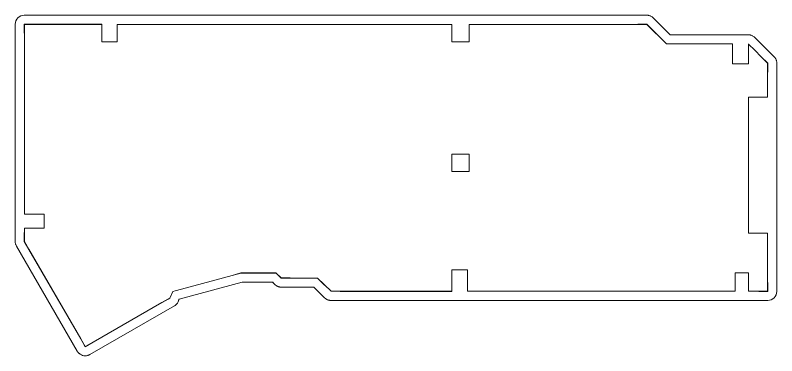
# Model space of a CAD drawing. Header units: millimetres. Extents: x -198 to 294, y -4 to 130.
# Drawn here: x -3.5 to 293.7, y -3.5 to 129.6 of the extents above; entities that cross this region are included whole.
import ezdxf

# ---------------------------------------------------------------- set-up
doc = ezdxf.new("R2010")
doc.units = ezdxf.units.MM
doc.header["$MEASUREMENT"] = 0
doc.layers.add('Layer 1', color=7, linetype='Continuous')

# ---------------------------------------------------------------- blocks, each defined once
blk = doc.blocks.new('block 8')
at = {"layer": 'Layer 1', "true_color": 0x353528}
h = blk.add_hatch(color=250, dxfattribs=at)
h.dxf.hatch_style = 2
edge = h.paths.add_edge_path()
edge.add_spline(control_points=[(254.25, 118.39), (254.25, 118.39), (254.25, 118.34), (254.25, 118.34), (254.25, 118.34), (250.72, 118.34), (250.72, 118.34), (250.71, 118.34), (250.69, 118.35), (250.68, 118.36), (250.68, 118.36), (248.19, 120.84), (248.19, 120.84), (248.2, 120.86), (248.21, 120.87), (248.22, 120.88), (248.22, 120.88), (250.72, 118.39), (250.72, 118.39), (250.72, 118.39), (254.25, 118.39), (254.25, 118.39)], knot_values=[0, 0, 0, 0, 1, 1, 1, 2, 2, 2, 3, 3, 3, 4, 4, 4, 5, 5, 5, 6, 6, 6, 7, 7, 7, 7], degree=3, periodic=1)
h = blk.add_hatch(color=250, dxfattribs=at)
h.dxf.hatch_style = 2
edge = h.paths.add_edge_path()
edge.add_spline(control_points=[(285.16, 115.9), (285.15, 115.89), (285.14, 115.88), (285.13, 115.87), (285.13, 115.87), (282.77, 118.22), (282.77, 118.22), (282.77, 118.22), (282.77, 118.29), (282.77, 118.29), (282.77, 118.29), (285.16, 115.9), (285.16, 115.9)], knot_values=[0, 0, 0, 0, 1, 1, 1, 2, 2, 2, 3, 3, 3, 4, 4, 4, 4], degree=3, periodic=1)
at = {"layer": 'Layer 1', "lineweight": 0}
for points, knots in [([(254.25, 118.39), (254.25, 118.39), (254.25, 118.34), (254.25, 118.34), (254.25, 118.34), (250.72, 118.34), (250.72, 118.34), (250.71, 118.34), (250.69, 118.35), (250.68, 118.36), (250.68, 118.36), (248.19, 120.84), (248.19, 120.84), (248.2, 120.86), (248.21, 120.87), (248.22, 120.88), (248.22, 120.88), (250.72, 118.39), (250.72, 118.39), (250.72, 118.39), (254.25, 118.39), (254.25, 118.39)], [0, 0, 0, 0, 1, 1, 1, 2, 2, 2, 3, 3, 3, 4, 4, 4, 5, 5, 5, 6, 6, 6, 7, 7, 7, 7]), ([(285.16, 115.9), (285.15, 115.89), (285.14, 115.88), (285.13, 115.87), (285.13, 115.87), (282.77, 118.22), (282.77, 118.22), (282.77, 118.22), (282.77, 118.29), (282.77, 118.29), (282.77, 118.29), (285.16, 115.9), (285.16, 115.9)], [0, 0, 0, 0, 1, 1, 1, 2, 2, 2, 3, 3, 3, 4, 4, 4, 4])]:
    blk.add_open_spline(points, degree=3, knots=knots, dxfattribs=at)
blk = doc.blocks.new('block 9')
at = {"layer": 'Layer 1', "true_color": 0x353528}
h = blk.add_hatch(color=250, dxfattribs=at)
h.dxf.hatch_style = 2
edge = h.paths.add_edge_path()
edge.add_spline(control_points=[(254.25, 118.39), (254.25, 118.39), (254.25, 118.34), (254.25, 118.34), (254.25, 118.34), (250.72, 118.34), (250.72, 118.34), (250.71, 118.34), (250.69, 118.35), (250.68, 118.36), (250.68, 118.36), (248.19, 120.84), (248.19, 120.84), (248.19, 120.84), (245.5, 123.52), (245.5, 123.52), (245.5, 123.52), (243.02, 126), (243.02, 126), (243.02, 126), (239.51, 126), (239.51, 126), (239.51, 126), (239.51, 126.04), (239.51, 126.04), (239.51, 126.04), (243.04, 126.04), (243.04, 126.04), (243.04, 126.04), (245.54, 123.55), (245.54, 123.55), (245.54, 123.55), (248.22, 120.88), (248.22, 120.88), (248.22, 120.88), (250.72, 118.39), (250.72, 118.39), (250.72, 118.39), (254.25, 118.39), (254.25, 118.39)], knot_values=[0, 0, 0, 0, 1, 1, 1, 2, 2, 2, 3, 3, 3, 4, 4, 4, 5, 5, 5, 6, 6, 6, 7, 7, 7, 8, 8, 8, 9, 9, 9, 10, 10, 10, 11, 11, 11, 12, 12, 12, 13, 13, 13, 13], degree=3, periodic=1)
at = {"layer": 'Layer 1', "lineweight": 0}
blk.add_open_spline([(254.25, 118.39), (254.25, 118.39), (254.25, 118.34), (254.25, 118.34), (254.25, 118.34), (250.72, 118.34), (250.72, 118.34), (250.71, 118.34), (250.69, 118.35), (250.68, 118.36), (250.68, 118.36), (248.19, 120.84), (248.19, 120.84), (248.19, 120.84), (245.5, 123.52), (245.5, 123.52), (245.5, 123.52), (243.02, 126), (243.02, 126), (243.02, 126), (239.51, 126), (239.51, 126), (239.51, 126), (239.51, 126.04), (239.51, 126.04), (239.51, 126.04), (243.04, 126.04), (243.04, 126.04), (243.04, 126.04), (245.54, 123.55), (245.54, 123.55), (245.54, 123.55), (248.22, 120.88), (248.22, 120.88), (248.22, 120.88), (250.72, 118.39), (250.72, 118.39), (250.72, 118.39), (254.25, 118.39), (254.25, 118.39)], degree=3, knots=[0, 0, 0, 0, 1, 1, 1, 2, 2, 2, 3, 3, 3, 4, 4, 4, 5, 5, 5, 6, 6, 6, 7, 7, 7, 8, 8, 8, 9, 9, 9, 10, 10, 10, 11, 11, 11, 12, 12, 12, 13, 13, 13, 13], dxfattribs=at)
blk = doc.blocks.new('block 10')
at = {"layer": 'Layer 1', "true_color": 0x353528}
h = blk.add_hatch(color=250, dxfattribs=at)
h.dxf.hatch_style = 2
h.paths.add_polyline_path([(3.58, 126.04), (3.58, 126), (0.1, 126), (0.1, 122.52), (0.05, 122.52), (0.05, 126.04)])
h = blk.add_hatch(color=250, dxfattribs=at)
h.dxf.hatch_style = 2
edge = h.paths.add_edge_path()
edge.add_spline(control_points=[(1.86, 38.08), (1.85, 38.07), (1.83, 38.07), (1.82, 38.06), (1.82, 38.06), (0.05, 41.11), (0.05, 41.11), (0.05, 41.11), (0.05, 44.64), (0.05, 44.64), (0.05, 44.64), (0.1, 44.64), (0.1, 44.64), (0.1, 44.64), (0.1, 41.12), (0.1, 41.12), (0.1, 41.12), (1.86, 38.08), (1.86, 38.08)], knot_values=[0, 0, 0, 0, 1, 1, 1, 2, 2, 2, 3, 3, 3, 4, 4, 4, 5, 5, 5, 6, 6, 6, 6], degree=3, periodic=1)
at = {"layer": 'Layer 1', "lineweight": 0}
blk.add_lwpolyline([(3.58, 126.04), (3.58, 126), (0.1, 126), (0.1, 122.52), (0.05, 122.52), (0.05, 126.04), (3.58, 126.04)], dxfattribs=at)
at = {"layer": 'Layer 1', "color": 250, "lineweight": 18, "true_color": 0x353528}
blk.add_lwpolyline([(282.77, 118.29), (282.77, 118.38)], dxfattribs=at)
for points, knots in [([(293.74, 111.04), (293.74, 111.13), (293.73, 111.21), (293.72, 111.3), (293.72, 111.33), (293.71, 111.37), (293.71, 111.4), (293.69, 111.52), (293.67, 111.63), (293.63, 111.74), (293.62, 111.8), (293.61, 111.86), (293.59, 111.91), (293.57, 111.97), (293.55, 112.02), (293.53, 112.07), (293.51, 112.13), (293.49, 112.18), (293.47, 112.24), (293.33, 112.56), (293.15, 112.86), (292.91, 113.14), (292.85, 113.21), (292.78, 113.28), (292.72, 113.35), (292.71, 113.36), (292.71, 113.36), (292.71, 113.36), (292.71, 113.36), (285.16, 120.89), (285.16, 120.89), (285.16, 120.89), (285.15, 120.89), (285.15, 120.89), (284.86, 121.18), (284.54, 121.41), (284.19, 121.57), (284.14, 121.6), (284.09, 121.62), (284.04, 121.64), (283.88, 121.71), (283.71, 121.77), (283.55, 121.81), (283.5, 121.82), (283.46, 121.83), (283.41, 121.84), (283.34, 121.86), (283.27, 121.87), (283.2, 121.88), (283.16, 121.89), (283.13, 121.89), (283.09, 121.89), (283.06, 121.9), (283.03, 121.9), (283, 121.9), (282.89, 121.91), (282.78, 121.92), (282.66, 121.92), (282.66, 121.92), (252.18, 121.92), (252.18, 121.92), (252.18, 121.92), (245.53, 128.54), (245.53, 128.54), (245.25, 128.82), (244.93, 129.05), (244.57, 129.22), (244.52, 129.25), (244.46, 129.27), (244.41, 129.29), (244.25, 129.36), (244.09, 129.42), (243.92, 129.46), (243.88, 129.47), (243.83, 129.48), (243.79, 129.49), (243.72, 129.51), (243.65, 129.52), (243.58, 129.53), (243.54, 129.54), (243.5, 129.54), (243.47, 129.54), (243.43, 129.55), (243.41, 129.55), (243.38, 129.55), (243.27, 129.57), (243.15, 129.57), (243.04, 129.57), (243.04, 129.57), (0.05, 129.57), (0.05, 129.57), (-1.9, 129.57), (-3.48, 127.99), (-3.48, 126.04), (-3.48, 126.04), (-3.48, 41.09), (-3.48, 41.09), (-3.48, 41.02), (-3.47, 40.95), (-3.47, 40.88), (-3.47, 40.88), (-3.47, 40.88), (-3.47, 40.88), (-3.47, 40.82), (-3.46, 40.76), (-3.45, 40.7), (-3.45, 40.66), (-3.44, 40.62), (-3.44, 40.57), (-3.41, 40.43), (-3.39, 40.28), (-3.34, 40.14), (-3.33, 40.09), (-3.31, 40.04), (-3.29, 39.99), (-3.22, 39.77), (-3.13, 39.55), (-3.01, 39.34), (-3.01, 39.34), (-2.97, 39.28), (-2.97, 39.28), (-2.97, 39.28), (20.75, -1.7), (20.75, -1.7), (20.76, -1.72), (20.78, -1.75), (20.79, -1.77), (20.79, -1.77), (20.79, -1.77), (20.8, -1.77), (20.86, -1.88), (20.92, -1.98), (20.99, -2.08), (20.99, -2.08), (20.99, -2.08), (20.99, -2.08), (21.07, -2.18), (21.14, -2.27), (21.22, -2.36), (21.27, -2.42), (21.32, -2.47), (21.38, -2.53), (21.43, -2.58), (21.49, -2.63), (21.55, -2.68), (21.66, -2.78), (21.78, -2.87), (21.91, -2.96), (22.49, -3.33), (23.16, -3.53), (23.85, -3.53), (24.19, -3.53), (24.52, -3.49), (24.85, -3.39), (24.89, -3.38), (24.93, -3.36), (24.97, -3.35), (25.04, -3.33), (25.11, -3.3), (25.19, -3.27), (25.26, -3.24), (25.33, -3.21), (25.4, -3.17), (25.47, -3.14), (25.54, -3.1), (25.61, -3.06), (25.61, -3.06), (58.64, 15.95), (58.64, 15.95), (58.67, 15.97), (58.71, 15.99), (58.74, 16.01), (58.75, 16.01), (58.76, 16.02), (58.76, 16.02), (58.83, 16.06), (58.9, 16.11), (58.96, 16.16), (59.02, 16.2), (59.07, 16.24), (59.12, 16.28), (59.2, 16.34), (59.27, 16.41), (59.34, 16.48), (59.39, 16.52), (59.43, 16.57), (59.47, 16.61), (59.71, 16.87), (59.92, 17.18), (60.08, 17.53), (60.23, 17.85), (60.33, 18.19), (60.37, 18.54), (60.37, 18.54), (60.57, 18.59), (60.57, 18.59), (60.57, 18.59), (85.03, 25.25), (85.03, 25.25), (85.03, 25.25), (97.18, 25.25), (97.18, 25.25), (97.35, 24.91), (97.57, 24.61), (97.84, 24.35), (97.85, 24.34), (97.86, 24.33), (97.86, 24.32), (97.91, 24.28), (97.95, 24.24), (97.99, 24.2), (98.03, 24.17), (98.06, 24.14), (98.09, 24.12), (98.12, 24.09), (98.16, 24.06), (98.19, 24.04), (98.22, 24.01), (98.25, 23.99), (98.27, 23.98), (98.32, 23.94), (98.37, 23.91), (98.41, 23.88), (98.45, 23.86), (98.48, 23.84), (98.51, 23.82), (98.56, 23.79), (98.6, 23.76), (98.65, 23.74), (98.7, 23.71), (98.75, 23.68), (98.8, 23.66), (98.85, 23.63), (98.9, 23.61), (98.96, 23.59), (99.01, 23.56), (99.06, 23.54), (99.12, 23.52), (99.17, 23.5), (99.23, 23.49), (99.28, 23.47), (99.32, 23.45), (99.37, 23.44), (99.42, 23.43), (99.55, 23.39), (99.69, 23.36), (99.84, 23.34), (99.92, 23.33), (100.01, 23.32), (100.1, 23.31), (100.18, 23.31), (100.25, 23.31), (100.33, 23.31), (100.33, 23.31), (100.34, 23.31), (100.34, 23.31), (100.34, 23.31), (113.07, 23.27), (113.07, 23.27), (113.07, 23.27), (117.22, 19.18), (117.22, 19.18), (117.22, 19.18), (117.28, 19.12), (117.28, 19.12), (117.53, 18.88), (117.8, 18.68), (118.08, 18.53), (118.13, 18.5), (118.18, 18.48), (118.23, 18.45), (118.39, 18.38), (118.55, 18.31), (118.71, 18.26), (118.76, 18.25), (118.82, 18.23), (118.88, 18.22), (118.99, 18.19), (119.1, 18.17), (119.22, 18.15), (119.28, 18.14), (119.34, 18.13), (119.4, 18.12), (119.52, 18.11), (119.64, 18.11), (119.76, 18.11), (119.76, 18.11), (290.22, 18.11), (290.22, 18.11), (292.17, 18.11), (293.75, 19.69), (293.75, 21.63), (293.75, 21.63), (293.75, 110.86), (293.75, 110.86), (293.75, 110.92), (293.74, 110.98), (293.74, 111.04)], [0, 0, 0, 0, 1, 1, 1, 2, 2, 2, 3, 3, 3, 4, 4, 4, 5, 5, 5, 6, 6, 6, 7, 7, 7, 8, 8, 8, 9, 9, 9, 10, 10, 10, 11, 11, 11, 12, 12, 12, 13, 13, 13, 14, 14, 14, 15, 15, 15, 16, 16, 16, 17, 17, 17, 18, 18, 18, 19, 19, 19, 20, 20, 20, 21, 21, 21, 22, 22, 22, 23, 23, 23, 24, 24, 24, 25, 25, 25, 26, 26, 26, 27, 27, 27, 28, 28, 28, 29, 29, 29, 30, 30, 30, 31, 31, 31, 32, 32, 32, 33, 33, 33, 34, 34, 34, 35, 35, 35, 36, 36, 36, 37, 37, 37, 38, 38, 38, 39, 39, 39, 40, 40, 40, 41, 41, 41, 42, 42, 42, 43, 43, 43, 44, 44, 44, 45, 45, 45, 46, 46, 46, 47, 47, 47, 48, 48, 48, 49, 49, 49, 50, 50, 50, 51, 51, 51, 52, 52, 52, 53, 53, 53, 54, 54, 54, 55, 55, 55, 56, 56, 56, 57, 57, 57, 58, 58, 58, 59, 59, 59, 60, 60, 60, 61, 61, 61, 62, 62, 62, 63, 63, 63, 64, 64, 64, 65, 65, 65, 66, 66, 66, 67, 67, 67, 68, 68, 68, 69, 69, 69, 70, 70, 70, 71, 71, 71, 72, 72, 72, 73, 73, 73, 74, 74, 74, 75, 75, 75, 76, 76, 76, 77, 77, 77, 78, 78, 78, 79, 79, 79, 80, 80, 80, 81, 81, 81, 82, 82, 82, 83, 83, 83, 84, 84, 84, 85, 85, 85, 86, 86, 86, 87, 87, 87, 88, 88, 88, 89, 89, 89, 90, 90, 90, 91, 91, 91, 92, 92, 92, 93, 93, 93, 94, 94, 94, 95, 95, 95, 96, 96, 96, 97, 97, 97, 98, 98, 98, 99, 99, 99, 99]), ([(282.77, 118.29), (282.77, 118.29), (285.16, 115.9), (285.16, 115.9), (285.16, 115.9), (287.72, 113.35), (287.72, 113.35), (287.72, 113.35), (290.22, 110.86), (290.22, 110.86), (290.22, 110.86), (290.22, 107.33), (290.22, 107.33), (290.22, 107.33), (290.17, 107.33), (290.17, 107.33), (290.17, 107.33), (290.17, 97.51), (290.17, 97.51), (290.17, 97.51), (282.77, 97.51), (282.77, 97.51), (282.77, 97.51), (282.77, 44.41), (282.77, 44.41), (282.77, 44.41), (290.17, 44.41), (290.17, 44.41), (290.17, 44.41), (290.17, 25.16), (290.17, 25.16), (290.17, 25.16), (290.22, 25.16), (290.22, 25.16), (290.22, 25.16), (290.22, 21.63), (290.22, 21.63), (290.22, 21.63), (286.69, 21.63), (286.69, 21.63), (286.69, 21.63), (286.69, 21.69), (286.69, 21.69), (286.69, 21.69), (282.77, 21.69), (282.77, 21.69), (282.77, 21.69), (282.77, 28.83), (282.77, 28.83), (282.77, 28.83), (277.46, 28.83), (277.46, 28.83), (277.46, 28.83), (277.46, 21.69), (277.46, 21.69), (277.46, 21.69), (173.02, 21.69), (173.02, 21.69), (173.02, 21.69), (173.02, 30.04), (173.02, 30.04), (173.02, 30.04), (166.91, 30.04), (166.91, 30.04), (166.91, 30.04), (166.91, 21.63), (166.91, 21.63), (166.91, 21.63), (123.29, 21.63), (123.29, 21.63), (123.29, 21.63), (123.29, 21.69), (123.29, 21.69), (123.29, 21.69), (119.78, 21.69), (119.78, 21.69), (119.78, 21.69), (117.28, 24.14), (117.28, 24.14), (117.27, 24.13), (117.26, 24.12), (117.25, 24.11), (117.25, 24.11), (117.03, 24.32), (117.03, 24.32), (117.03, 24.32), (114.52, 26.79), (114.52, 26.79), (114.52, 26.79), (110.99, 26.8), (110.99, 26.8), (110.99, 26.8), (103.86, 26.82), (103.86, 26.82), (103.86, 26.82), (101.3, 26.83), (101.3, 26.83), (101.3, 26.83), (100.34, 26.83), (100.34, 26.83), (100.34, 26.83), (98.36, 28.78), (98.36, 28.78), (98.36, 28.78), (84.57, 28.78), (84.57, 28.78), (84.57, 28.78), (81.16, 27.86), (81.16, 27.86), (81.16, 27.86), (61.46, 22.49), (61.46, 22.49), (61.46, 22.49), (59, 21.82), (59, 21.82), (59, 21.82), (58.06, 21.56), (58.06, 21.56), (58.06, 21.56), (56.88, 19), (56.88, 19), (56.88, 19), (56.16, 18.59), (56.16, 18.59), (56.16, 18.59), (53.82, 17.24), (53.82, 17.24), (53.82, 17.24), (26.91, 1.75), (26.91, 1.75), (26.91, 1.75), (23.85, -0.01), (23.85, -0.01), (23.85, -0.01), (22.08, 3.05), (22.08, 3.05), (22.08, 3.05), (1.82, 38.06), (1.82, 38.06), (1.82, 38.06), (0.05, 41.11), (0.05, 41.11), (0.05, 41.11), (0.05, 44.64), (0.05, 44.64), (0.05, 44.64), (0.1, 44.64), (0.1, 44.64), (0.1, 44.64), (0.1, 46.28), (0.1, 46.28), (0.1, 46.28), (7.8, 46.28), (7.8, 46.28), (7.8, 46.28), (7.8, 51.87), (7.8, 51.87), (7.8, 51.87), (0.1, 51.87), (0.1, 51.87), (0.1, 51.87), (0.1, 122.52), (0.1, 122.52), (0.1, 122.52), (0.05, 122.52), (0.05, 122.52), (0.05, 122.52), (0.05, 126.04), (0.05, 126.04), (0.05, 126.04), (30.36, 126.04), (30.36, 126.04), (30.36, 126.04), (30.36, 119.21), (30.36, 119.21), (30.36, 119.21), (36.3, 119.21), (36.3, 119.21), (36.3, 119.21), (36.3, 126), (36.3, 126), (36.3, 126), (166.91, 126), (166.91, 126), (166.91, 126), (166.91, 119.21), (166.91, 119.21), (166.91, 119.21), (173.69, 119.21), (173.69, 119.21), (173.69, 119.21), (173.69, 126), (173.69, 126), (173.69, 126), (239.51, 126), (239.51, 126), (239.51, 126), (239.51, 126.04), (239.51, 126.04), (239.51, 126.04), (243.04, 126.04), (243.04, 126.04), (243.04, 126.04), (245.54, 123.55), (245.54, 123.55), (245.54, 123.55), (248.22, 120.88), (248.22, 120.88), (248.22, 120.88), (250.72, 118.39), (250.72, 118.39), (250.72, 118.39), (254.25, 118.39), (254.25, 118.39), (254.25, 118.39), (254.25, 118.34), (254.25, 118.34), (254.25, 118.34), (276.49, 118.34), (276.49, 118.34), (276.49, 118.34), (276.49, 110.56), (276.49, 110.56), (276.49, 110.56), (282.77, 110.56), (282.77, 110.56), (282.77, 110.56), (282.77, 118.29), (282.77, 118.29)], [0, 0, 0, 0, 1, 1, 1, 2, 2, 2, 3, 3, 3, 4, 4, 4, 5, 5, 5, 6, 6, 6, 7, 7, 7, 8, 8, 8, 9, 9, 9, 10, 10, 10, 11, 11, 11, 12, 12, 12, 13, 13, 13, 14, 14, 14, 15, 15, 15, 16, 16, 16, 17, 17, 17, 18, 18, 18, 19, 19, 19, 20, 20, 20, 21, 21, 21, 22, 22, 22, 23, 23, 23, 24, 24, 24, 25, 25, 25, 26, 26, 26, 27, 27, 27, 28, 28, 28, 29, 29, 29, 30, 30, 30, 31, 31, 31, 32, 32, 32, 33, 33, 33, 34, 34, 34, 35, 35, 35, 36, 36, 36, 37, 37, 37, 38, 38, 38, 39, 39, 39, 40, 40, 40, 41, 41, 41, 42, 42, 42, 43, 43, 43, 44, 44, 44, 45, 45, 45, 46, 46, 46, 47, 47, 47, 48, 48, 48, 49, 49, 49, 50, 50, 50, 51, 51, 51, 52, 52, 52, 53, 53, 53, 54, 54, 54, 55, 55, 55, 56, 56, 56, 57, 57, 57, 58, 58, 58, 59, 59, 59, 60, 60, 60, 61, 61, 61, 62, 62, 62, 63, 63, 63, 64, 64, 64, 65, 65, 65, 66, 66, 66, 67, 67, 67, 68, 68, 68, 69, 69, 69, 70, 70, 70, 71, 71, 71, 72, 72, 72, 73, 73, 73, 74, 74, 74, 75, 75, 75, 76, 76, 76, 76])]:
    blk.add_open_spline(points, degree=3, knots=knots, dxfattribs=at)
at = {"layer": 'Layer 1', "lineweight": 0}
blk.add_open_spline([(1.86, 38.08), (1.85, 38.07), (1.83, 38.07), (1.82, 38.06), (1.82, 38.06), (0.05, 41.11), (0.05, 41.11), (0.05, 41.11), (0.05, 44.64), (0.05, 44.64), (0.05, 44.64), (0.1, 44.64), (0.1, 44.64), (0.1, 44.64), (0.1, 41.12), (0.1, 41.12), (0.1, 41.12), (1.86, 38.08), (1.86, 38.08)], degree=3, knots=[0, 0, 0, 0, 1, 1, 1, 2, 2, 2, 3, 3, 3, 4, 4, 4, 5, 5, 5, 6, 6, 6, 6], dxfattribs=at)
blk = doc.blocks.new('block 11')
at = {"layer": 'Layer 1', "true_color": 0x353528}
h = blk.add_hatch(color=250, dxfattribs=at)
h.dxf.hatch_style = 2
edge = h.paths.add_edge_path()
edge.add_spline(control_points=[(26.91, 1.75), (26.91, 1.75), (23.85, -0.01), (23.85, -0.01), (23.85, -0.01), (22.08, 3.05), (22.08, 3.05), (22.08, 3.05), (1.82, 38.06), (1.82, 38.06), (1.82, 38.06), (0.05, 41.11), (0.05, 41.11), (0.05, 41.11), (0.05, 44.64), (0.05, 44.64), (0.05, 44.64), (0.1, 44.64), (0.1, 44.64), (0.1, 44.64), (0.1, 41.12), (0.1, 41.12), (0.1, 41.12), (1.86, 38.08), (1.86, 38.08), (1.86, 38.08), (22.12, 3.07), (22.12, 3.07), (22.12, 3.07), (23.87, 0.06), (23.87, 0.06), (23.87, 0.06), (26.88, 1.8), (26.88, 1.8), (26.88, 1.8), (26.9, 1.76), (26.9, 1.76), (26.9, 1.76), (26.91, 1.76), (26.91, 1.75)], knot_values=[0, 0, 0, 0, 1, 1, 1, 2, 2, 2, 3, 3, 3, 4, 4, 4, 5, 5, 5, 6, 6, 6, 7, 7, 7, 8, 8, 8, 9, 9, 9, 10, 10, 10, 11, 11, 11, 12, 12, 12, 13, 13, 13, 13], degree=3, periodic=1)
at = {"layer": 'Layer 1', "lineweight": 0}
blk.add_open_spline([(26.91, 1.75), (26.91, 1.75), (23.85, -0.01), (23.85, -0.01), (23.85, -0.01), (22.08, 3.05), (22.08, 3.05), (22.08, 3.05), (1.82, 38.06), (1.82, 38.06), (1.82, 38.06), (0.05, 41.11), (0.05, 41.11), (0.05, 41.11), (0.05, 44.64), (0.05, 44.64), (0.05, 44.64), (0.1, 44.64), (0.1, 44.64), (0.1, 44.64), (0.1, 41.12), (0.1, 41.12), (0.1, 41.12), (1.86, 38.08), (1.86, 38.08), (1.86, 38.08), (22.12, 3.07), (22.12, 3.07), (22.12, 3.07), (23.87, 0.06), (23.87, 0.06), (23.87, 0.06), (26.88, 1.8), (26.88, 1.8), (26.88, 1.8), (26.9, 1.76), (26.9, 1.76), (26.9, 1.76), (26.91, 1.76), (26.91, 1.75)], degree=3, knots=[0, 0, 0, 0, 1, 1, 1, 2, 2, 2, 3, 3, 3, 4, 4, 4, 5, 5, 5, 6, 6, 6, 7, 7, 7, 8, 8, 8, 9, 9, 9, 10, 10, 10, 11, 11, 11, 12, 12, 12, 13, 13, 13, 13], dxfattribs=at)
blk = doc.blocks.new('block 12')
at = {"layer": 'Layer 1', "true_color": 0x353528}
h = blk.add_hatch(color=250, dxfattribs=at)
h.dxf.hatch_style = 2
h.paths.add_polyline_path([(290.22, 25.16), (290.22, 21.63), (286.69, 21.63), (286.69, 21.69), (290.17, 21.69), (290.17, 25.16)])
h = blk.add_hatch(color=250, dxfattribs=at)
h.dxf.hatch_style = 2
h.paths.add_polyline_path([(166.91, 21.69), (166.91, 21.63), (123.29, 21.63), (123.29, 21.69)])
at = {"layer": 'Layer 1', "lineweight": 0}
for points in [[(290.22, 25.16), (290.22, 21.63), (286.69, 21.63), (286.69, 21.69), (290.17, 21.69), (290.17, 25.16), (290.22, 25.16)], [(166.91, 21.69), (166.91, 21.63), (123.29, 21.63), (123.29, 21.69), (166.91, 21.69)]]:
    blk.add_lwpolyline(points, dxfattribs=at)
blk = doc.blocks.new('block 13')
at = {"layer": 'Layer 1', "true_color": 0x353528}
h = blk.add_hatch(color=250, dxfattribs=at)
h.dxf.hatch_style = 2
h.paths.add_polyline_path([(30.36, 126.04), (30.36, 126), (0.1, 126), (0.1, 122.52), (0.05, 122.52), (0.05, 126.04)])
h = blk.add_hatch(color=250, dxfattribs=at)
h.dxf.hatch_style = 2
edge = h.paths.add_edge_path()
edge.add_spline(control_points=[(245.54, 123.55), (245.53, 123.54), (245.51, 123.53), (245.5, 123.52), (245.5, 123.52), (243.02, 126), (243.02, 126), (243.02, 126), (239.51, 126), (239.51, 126), (239.51, 126), (239.51, 126.04), (239.51, 126.04), (239.51, 126.04), (243.04, 126.04), (243.04, 126.04), (243.04, 126.04), (245.54, 123.55), (245.54, 123.55)], knot_values=[0, 0, 0, 0, 1, 1, 1, 2, 2, 2, 3, 3, 3, 4, 4, 4, 5, 5, 5, 6, 6, 6, 6], degree=3, periodic=1)
at = {"layer": 'Layer 1', "lineweight": 0}
blk.add_lwpolyline([(30.36, 126.04), (30.36, 126), (0.1, 126), (0.1, 122.52), (0.05, 122.52), (0.05, 126.04), (30.36, 126.04)], dxfattribs=at)
blk.add_open_spline([(245.54, 123.55), (245.53, 123.54), (245.51, 123.53), (245.5, 123.52), (245.5, 123.52), (243.02, 126), (243.02, 126), (243.02, 126), (239.51, 126), (239.51, 126), (239.51, 126), (239.51, 126.04), (239.51, 126.04), (239.51, 126.04), (243.04, 126.04), (243.04, 126.04), (243.04, 126.04), (245.54, 123.55), (245.54, 123.55)], degree=3, knots=[0, 0, 0, 0, 1, 1, 1, 2, 2, 2, 3, 3, 3, 4, 4, 4, 5, 5, 5, 6, 6, 6, 6], dxfattribs=at)
blk = doc.blocks.new('block 14')
at = {"layer": 'Layer 1', "true_color": 0x353528}
h = blk.add_hatch(color=250, dxfattribs=at)
h.dxf.hatch_style = 2
edge = h.paths.add_edge_path()
edge.add_spline(control_points=[(101.33, 26.88), (101.32, 26.86), (101.31, 26.85), (101.3, 26.83), (101.3, 26.83), (100.34, 26.83), (100.34, 26.83), (100.34, 26.83), (98.36, 28.78), (98.36, 28.78), (98.36, 28.78), (84.57, 28.78), (84.57, 28.78), (84.57, 28.78), (81.16, 27.86), (81.16, 27.86), (81.16, 27.87), (81.15, 27.89), (81.15, 27.9), (81.15, 27.9), (84.56, 28.83), (84.56, 28.83), (84.56, 28.83), (84.56, 28.83), (84.57, 28.83), (84.57, 28.83), (98.36, 28.83), (98.36, 28.83), (98.37, 28.83), (98.38, 28.83), (98.39, 28.82), (98.39, 28.82), (100.36, 26.89), (100.36, 26.89), (100.36, 26.89), (101.33, 26.88), (101.33, 26.88)], knot_values=[0, 0, 0, 0, 1, 1, 1, 2, 2, 2, 3, 3, 3, 4, 4, 4, 5, 5, 5, 6, 6, 6, 7, 7, 7, 8, 8, 8, 9, 9, 9, 10, 10, 10, 11, 11, 11, 12, 12, 12, 12], degree=3, periodic=1)
at = {"layer": 'Layer 1', "lineweight": 0}
blk.add_open_spline([(101.33, 26.88), (101.32, 26.86), (101.31, 26.85), (101.3, 26.83), (101.3, 26.83), (100.34, 26.83), (100.34, 26.83), (100.34, 26.83), (98.36, 28.78), (98.36, 28.78), (98.36, 28.78), (84.57, 28.78), (84.57, 28.78), (84.57, 28.78), (81.16, 27.86), (81.16, 27.86), (81.16, 27.87), (81.15, 27.89), (81.15, 27.9), (81.15, 27.9), (84.56, 28.83), (84.56, 28.83), (84.56, 28.83), (84.56, 28.83), (84.57, 28.83), (84.57, 28.83), (98.36, 28.83), (98.36, 28.83), (98.37, 28.83), (98.38, 28.83), (98.39, 28.82), (98.39, 28.82), (100.36, 26.89), (100.36, 26.89), (100.36, 26.89), (101.33, 26.88), (101.33, 26.88)], degree=3, knots=[0, 0, 0, 0, 1, 1, 1, 2, 2, 2, 3, 3, 3, 4, 4, 4, 5, 5, 5, 6, 6, 6, 7, 7, 7, 8, 8, 8, 9, 9, 9, 10, 10, 10, 11, 11, 11, 12, 12, 12, 12], dxfattribs=at)
blk = doc.blocks.new('block 15')
at = {"layer": 'Layer 1', "true_color": 0x353528}
h = blk.add_hatch(color=250, dxfattribs=at)
h.dxf.hatch_style = 2
edge = h.paths.add_edge_path()
edge.add_spline(control_points=[(59, 21.82), (59, 21.82), (58.06, 21.56), (58.06, 21.56), (58.06, 21.56), (56.88, 19), (56.88, 19), (56.88, 19), (56.16, 18.59), (56.16, 18.59), (56.16, 18.59), (53.82, 17.24), (53.82, 17.24), (53.82, 17.24), (26.91, 1.75), (26.91, 1.75), (26.91, 1.75), (23.85, -0.01), (23.85, -0.01), (23.85, -0.01), (22.08, 3.05), (22.08, 3.05), (22.08, 3.05), (22.08, 3.05), (22.09, 3.05), (22.09, 3.05), (22.12, 3.07), (22.12, 3.07), (22.12, 3.07), (23.87, 0.06), (23.87, 0.06), (23.87, 0.06), (26.88, 1.8), (26.88, 1.8), (26.88, 1.8), (53.8, 17.29), (53.8, 17.29), (53.8, 17.29), (56.11, 18.62), (56.11, 18.62), (56.11, 18.62), (56.84, 19.04), (56.84, 19.04), (56.84, 19.04), (58.01, 21.59), (58.01, 21.59), (58.02, 21.6), (58.03, 21.61), (58.05, 21.61), (58.05, 21.61), (58.95, 21.86), (58.95, 21.86), (58.97, 21.85), (58.98, 21.83), (59, 21.82)], knot_values=[0, 0, 0, 0, 1, 1, 1, 2, 2, 2, 3, 3, 3, 4, 4, 4, 5, 5, 5, 6, 6, 6, 7, 7, 7, 8, 8, 8, 9, 9, 9, 10, 10, 10, 11, 11, 11, 12, 12, 12, 13, 13, 13, 14, 14, 14, 15, 15, 15, 16, 16, 16, 17, 17, 17, 18, 18, 18, 18], degree=3, periodic=1)
at = {"layer": 'Layer 1', "lineweight": 0}
blk.add_open_spline([(59, 21.82), (59, 21.82), (58.06, 21.56), (58.06, 21.56), (58.06, 21.56), (56.88, 19), (56.88, 19), (56.88, 19), (56.16, 18.59), (56.16, 18.59), (56.16, 18.59), (53.82, 17.24), (53.82, 17.24), (53.82, 17.24), (26.91, 1.75), (26.91, 1.75), (26.91, 1.75), (23.85, -0.01), (23.85, -0.01), (23.85, -0.01), (22.08, 3.05), (22.08, 3.05), (22.08, 3.05), (22.08, 3.05), (22.09, 3.05), (22.09, 3.05), (22.12, 3.07), (22.12, 3.07), (22.12, 3.07), (23.87, 0.06), (23.87, 0.06), (23.87, 0.06), (26.88, 1.8), (26.88, 1.8), (26.88, 1.8), (53.8, 17.29), (53.8, 17.29), (53.8, 17.29), (56.11, 18.62), (56.11, 18.62), (56.11, 18.62), (56.84, 19.04), (56.84, 19.04), (56.84, 19.04), (58.01, 21.59), (58.01, 21.59), (58.02, 21.6), (58.03, 21.61), (58.05, 21.61), (58.05, 21.61), (58.95, 21.86), (58.95, 21.86), (58.97, 21.85), (58.98, 21.83), (59, 21.82)], degree=3, knots=[0, 0, 0, 0, 1, 1, 1, 2, 2, 2, 3, 3, 3, 4, 4, 4, 5, 5, 5, 6, 6, 6, 7, 7, 7, 8, 8, 8, 9, 9, 9, 10, 10, 10, 11, 11, 11, 12, 12, 12, 13, 13, 13, 14, 14, 14, 15, 15, 15, 16, 16, 16, 17, 17, 17, 18, 18, 18, 18], dxfattribs=at)
blk = doc.blocks.new('block 16')
at = {"layer": 'Layer 1', "true_color": 0x353528}
h = blk.add_hatch(color=250, dxfattribs=at)
h.dxf.hatch_style = 2
edge = h.paths.add_edge_path()
edge.add_spline(control_points=[(88.1, 28.83), (88.1, 28.83), (88.1, 28.78), (88.1, 28.78), (88.1, 28.78), (84.57, 28.78), (84.57, 28.78), (84.57, 28.78), (81.16, 27.86), (81.16, 27.86), (81.16, 27.86), (61.46, 22.49), (61.46, 22.49), (61.46, 22.49), (59, 21.82), (59, 21.82), (59, 21.82), (58.06, 21.56), (58.06, 21.56), (58.06, 21.56), (56.88, 19), (56.88, 19), (56.88, 19), (56.16, 18.59), (56.16, 18.59), (56.14, 18.6), (56.13, 18.61), (56.11, 18.62), (56.11, 18.62), (56.84, 19.04), (56.84, 19.04), (56.84, 19.04), (58.01, 21.59), (58.01, 21.59), (58.02, 21.6), (58.03, 21.61), (58.05, 21.61), (58.05, 21.61), (58.95, 21.86), (58.95, 21.86), (58.95, 21.86), (61.45, 22.54), (61.45, 22.54), (61.45, 22.54), (81.15, 27.9), (81.15, 27.9), (81.15, 27.9), (84.56, 28.83), (84.56, 28.83), (84.56, 28.83), (84.56, 28.83), (84.57, 28.83), (84.57, 28.83), (88.1, 28.83), (88.1, 28.83)], knot_values=[0, 0, 0, 0, 1, 1, 1, 2, 2, 2, 3, 3, 3, 4, 4, 4, 5, 5, 5, 6, 6, 6, 7, 7, 7, 8, 8, 8, 9, 9, 9, 10, 10, 10, 11, 11, 11, 12, 12, 12, 13, 13, 13, 14, 14, 14, 15, 15, 15, 16, 16, 16, 17, 17, 17, 18, 18, 18, 18], degree=3, periodic=1)
at = {"layer": 'Layer 1', "lineweight": 0}
blk.add_open_spline([(88.1, 28.83), (88.1, 28.83), (88.1, 28.78), (88.1, 28.78), (88.1, 28.78), (84.57, 28.78), (84.57, 28.78), (84.57, 28.78), (81.16, 27.86), (81.16, 27.86), (81.16, 27.86), (61.46, 22.49), (61.46, 22.49), (61.46, 22.49), (59, 21.82), (59, 21.82), (59, 21.82), (58.06, 21.56), (58.06, 21.56), (58.06, 21.56), (56.88, 19), (56.88, 19), (56.88, 19), (56.16, 18.59), (56.16, 18.59), (56.14, 18.6), (56.13, 18.61), (56.11, 18.62), (56.11, 18.62), (56.84, 19.04), (56.84, 19.04), (56.84, 19.04), (58.01, 21.59), (58.01, 21.59), (58.02, 21.6), (58.03, 21.61), (58.05, 21.61), (58.05, 21.61), (58.95, 21.86), (58.95, 21.86), (58.95, 21.86), (61.45, 22.54), (61.45, 22.54), (61.45, 22.54), (81.15, 27.9), (81.15, 27.9), (81.15, 27.9), (84.56, 28.83), (84.56, 28.83), (84.56, 28.83), (84.56, 28.83), (84.57, 28.83), (84.57, 28.83), (88.1, 28.83), (88.1, 28.83)], degree=3, knots=[0, 0, 0, 0, 1, 1, 1, 2, 2, 2, 3, 3, 3, 4, 4, 4, 5, 5, 5, 6, 6, 6, 7, 7, 7, 8, 8, 8, 9, 9, 9, 10, 10, 10, 11, 11, 11, 12, 12, 12, 13, 13, 13, 14, 14, 14, 15, 15, 15, 16, 16, 16, 17, 17, 17, 18, 18, 18, 18], dxfattribs=at)
blk = doc.blocks.new('block 17')
at = {"layer": 'Layer 1', "true_color": 0x353528}
h = blk.add_hatch(color=250, dxfattribs=at)
h.dxf.hatch_style = 2
edge = h.paths.add_edge_path()
edge.add_spline(control_points=[(61.46, 22.49), (61.46, 22.49), (59, 21.82), (59, 21.82), (59, 21.82), (58.06, 21.56), (58.06, 21.56), (58.06, 21.56), (56.88, 19), (56.88, 19), (56.88, 19), (56.16, 18.59), (56.16, 18.59), (56.16, 18.59), (53.82, 17.24), (53.82, 17.24), (53.81, 17.26), (53.81, 17.27), (53.8, 17.29), (53.8, 17.29), (56.11, 18.62), (56.11, 18.62), (56.11, 18.62), (56.84, 19.04), (56.84, 19.04), (56.84, 19.04), (58.01, 21.59), (58.01, 21.59), (58.02, 21.6), (58.03, 21.61), (58.05, 21.61), (58.05, 21.61), (58.95, 21.86), (58.95, 21.86), (58.95, 21.86), (61.45, 22.54), (61.45, 22.54), (61.45, 22.53), (61.46, 22.51), (61.46, 22.49)], knot_values=[0, 0, 0, 0, 1, 1, 1, 2, 2, 2, 3, 3, 3, 4, 4, 4, 5, 5, 5, 6, 6, 6, 7, 7, 7, 8, 8, 8, 9, 9, 9, 10, 10, 10, 11, 11, 11, 12, 12, 12, 13, 13, 13, 13], degree=3, periodic=1)
h = blk.add_hatch(color=250, dxfattribs=at)
h.dxf.hatch_style = 2
edge = h.paths.add_edge_path()
edge.add_spline(control_points=[(60.57, 18.59), (60.57, 18.59), (60.08, 17.53), (60.08, 17.53), (60.23, 17.85), (60.33, 18.19), (60.37, 18.54), (60.37, 18.54), (60.57, 18.59), (60.57, 18.59)], knot_values=[0, 0, 0, 0, 1, 1, 1, 2, 2, 2, 3, 3, 3, 3], degree=3, periodic=1)
at = {"layer": 'Layer 1', "lineweight": 0}
for points, knots in [([(61.46, 22.49), (61.46, 22.49), (59, 21.82), (59, 21.82), (59, 21.82), (58.06, 21.56), (58.06, 21.56), (58.06, 21.56), (56.88, 19), (56.88, 19), (56.88, 19), (56.16, 18.59), (56.16, 18.59), (56.16, 18.59), (53.82, 17.24), (53.82, 17.24), (53.81, 17.26), (53.81, 17.27), (53.8, 17.29), (53.8, 17.29), (56.11, 18.62), (56.11, 18.62), (56.11, 18.62), (56.84, 19.04), (56.84, 19.04), (56.84, 19.04), (58.01, 21.59), (58.01, 21.59), (58.02, 21.6), (58.03, 21.61), (58.05, 21.61), (58.05, 21.61), (58.95, 21.86), (58.95, 21.86), (58.95, 21.86), (61.45, 22.54), (61.45, 22.54), (61.45, 22.53), (61.46, 22.51), (61.46, 22.49)], [0, 0, 0, 0, 1, 1, 1, 2, 2, 2, 3, 3, 3, 4, 4, 4, 5, 5, 5, 6, 6, 6, 7, 7, 7, 8, 8, 8, 9, 9, 9, 10, 10, 10, 11, 11, 11, 12, 12, 12, 13, 13, 13, 13]), ([(60.57, 18.59), (60.57, 18.59), (60.08, 17.53), (60.08, 17.53), (60.23, 17.85), (60.33, 18.19), (60.37, 18.54), (60.37, 18.54), (60.57, 18.59), (60.57, 18.59)], [0, 0, 0, 0, 1, 1, 1, 2, 2, 2, 3, 3, 3, 3])]:
    blk.add_open_spline(points, degree=3, knots=knots, dxfattribs=at)
blk = doc.blocks.new('block 18')
at = {"layer": 'Layer 1', "true_color": 0x353528}
h = blk.add_hatch(color=250, dxfattribs=at)
h.dxf.hatch_style = 2
edge = h.paths.add_edge_path()
edge.add_spline(control_points=[(103.86, 26.88), (103.86, 26.88), (103.86, 26.82), (103.86, 26.82), (103.86, 26.82), (101.3, 26.83), (101.3, 26.83), (101.3, 26.83), (100.34, 26.83), (100.34, 26.83), (100.34, 26.83), (98.36, 28.78), (98.36, 28.78), (98.36, 28.78), (94.83, 28.78), (94.83, 28.78), (94.83, 28.78), (94.83, 28.83), (94.83, 28.83), (94.83, 28.83), (98.36, 28.83), (98.36, 28.83), (98.37, 28.83), (98.38, 28.83), (98.39, 28.82), (98.39, 28.82), (100.36, 26.89), (100.36, 26.89), (100.36, 26.89), (101.33, 26.88), (101.33, 26.88), (101.33, 26.88), (103.86, 26.88), (103.86, 26.88)], knot_values=[0, 0, 0, 0, 1, 1, 1, 2, 2, 2, 3, 3, 3, 4, 4, 4, 5, 5, 5, 6, 6, 6, 7, 7, 7, 8, 8, 8, 9, 9, 9, 10, 10, 10, 11, 11, 11, 11], degree=3, periodic=1)
h = blk.add_hatch(color=250, dxfattribs=at)
h.dxf.hatch_style = 2
edge = h.paths.add_edge_path()
edge.add_spline(control_points=[(97.84, 24.35), (97.84, 24.35), (96.92, 25.25), (96.92, 25.25), (96.92, 25.25), (97.18, 25.25), (97.18, 25.25), (97.35, 24.91), (97.57, 24.61), (97.84, 24.35)], knot_values=[0, 0, 0, 0, 1, 1, 1, 2, 2, 2, 3, 3, 3, 3], degree=3, periodic=1)
at = {"layer": 'Layer 1', "lineweight": 0}
for points, knots in [([(103.86, 26.88), (103.86, 26.88), (103.86, 26.82), (103.86, 26.82), (103.86, 26.82), (101.3, 26.83), (101.3, 26.83), (101.3, 26.83), (100.34, 26.83), (100.34, 26.83), (100.34, 26.83), (98.36, 28.78), (98.36, 28.78), (98.36, 28.78), (94.83, 28.78), (94.83, 28.78), (94.83, 28.78), (94.83, 28.83), (94.83, 28.83), (94.83, 28.83), (98.36, 28.83), (98.36, 28.83), (98.37, 28.83), (98.38, 28.83), (98.39, 28.82), (98.39, 28.82), (100.36, 26.89), (100.36, 26.89), (100.36, 26.89), (101.33, 26.88), (101.33, 26.88), (101.33, 26.88), (103.86, 26.88), (103.86, 26.88)], [0, 0, 0, 0, 1, 1, 1, 2, 2, 2, 3, 3, 3, 4, 4, 4, 5, 5, 5, 6, 6, 6, 7, 7, 7, 8, 8, 8, 9, 9, 9, 10, 10, 10, 11, 11, 11, 11]), ([(97.84, 24.35), (97.84, 24.35), (96.92, 25.25), (96.92, 25.25), (96.92, 25.25), (97.18, 25.25), (97.18, 25.25), (97.35, 24.91), (97.57, 24.61), (97.84, 24.35)], [0, 0, 0, 0, 1, 1, 1, 2, 2, 2, 3, 3, 3, 3])]:
    blk.add_open_spline(points, degree=3, knots=knots, dxfattribs=at)
blk = doc.blocks.new('block 19')
at = {"layer": 'Layer 1', "true_color": 0x353528}
h = blk.add_hatch(color=250, dxfattribs=at)
h.dxf.hatch_style = 2
edge = h.paths.add_edge_path()
edge.add_spline(control_points=[(117.07, 24.36), (117.06, 24.34), (117.04, 24.33), (117.03, 24.32), (117.03, 24.32), (114.52, 26.79), (114.52, 26.79), (114.52, 26.79), (110.99, 26.8), (110.99, 26.8), (110.99, 26.8), (103.86, 26.82), (103.86, 26.82), (103.86, 26.82), (101.3, 26.83), (101.3, 26.83), (101.3, 26.83), (100.34, 26.83), (100.34, 26.83), (100.34, 26.83), (98.36, 28.78), (98.36, 28.78), (98.36, 28.78), (97.4, 28.78), (97.4, 28.78), (97.41, 28.8), (97.42, 28.82), (97.43, 28.83), (97.43, 28.83), (98.36, 28.83), (98.36, 28.83), (98.37, 28.83), (98.38, 28.83), (98.39, 28.82), (98.39, 28.82), (100.36, 26.89), (100.36, 26.89), (100.36, 26.89), (101.33, 26.88), (101.33, 26.88), (101.33, 26.88), (103.86, 26.88), (103.86, 26.88), (103.86, 26.88), (110.99, 26.85), (110.99, 26.85), (110.99, 26.85), (114.52, 26.84), (114.52, 26.84), (114.53, 26.84), (114.54, 26.84), (114.55, 26.83), (114.55, 26.83), (117.07, 24.36), (117.07, 24.36)], knot_values=[0, 0, 0, 0, 1, 1, 1, 2, 2, 2, 3, 3, 3, 4, 4, 4, 5, 5, 5, 6, 6, 6, 7, 7, 7, 8, 8, 8, 9, 9, 9, 10, 10, 10, 11, 11, 11, 12, 12, 12, 13, 13, 13, 14, 14, 14, 15, 15, 15, 16, 16, 16, 17, 17, 17, 18, 18, 18, 18], degree=3, periodic=1)
at = {"layer": 'Layer 1', "lineweight": 0}
blk.add_open_spline([(117.07, 24.36), (117.06, 24.34), (117.04, 24.33), (117.03, 24.32), (117.03, 24.32), (114.52, 26.79), (114.52, 26.79), (114.52, 26.79), (110.99, 26.8), (110.99, 26.8), (110.99, 26.8), (103.86, 26.82), (103.86, 26.82), (103.86, 26.82), (101.3, 26.83), (101.3, 26.83), (101.3, 26.83), (100.34, 26.83), (100.34, 26.83), (100.34, 26.83), (98.36, 28.78), (98.36, 28.78), (98.36, 28.78), (97.4, 28.78), (97.4, 28.78), (97.41, 28.8), (97.42, 28.82), (97.43, 28.83), (97.43, 28.83), (98.36, 28.83), (98.36, 28.83), (98.37, 28.83), (98.38, 28.83), (98.39, 28.82), (98.39, 28.82), (100.36, 26.89), (100.36, 26.89), (100.36, 26.89), (101.33, 26.88), (101.33, 26.88), (101.33, 26.88), (103.86, 26.88), (103.86, 26.88), (103.86, 26.88), (110.99, 26.85), (110.99, 26.85), (110.99, 26.85), (114.52, 26.84), (114.52, 26.84), (114.53, 26.84), (114.54, 26.84), (114.55, 26.83), (114.55, 26.83), (117.07, 24.36), (117.07, 24.36)], degree=3, knots=[0, 0, 0, 0, 1, 1, 1, 2, 2, 2, 3, 3, 3, 4, 4, 4, 5, 5, 5, 6, 6, 6, 7, 7, 7, 8, 8, 8, 9, 9, 9, 10, 10, 10, 11, 11, 11, 12, 12, 12, 13, 13, 13, 14, 14, 14, 15, 15, 15, 16, 16, 16, 17, 17, 17, 18, 18, 18, 18], dxfattribs=at)
blk = doc.blocks.new('block 20')
at = {"layer": 'Layer 1', "true_color": 0x353528}
h = blk.add_hatch(color=250, dxfattribs=at)
h.dxf.hatch_style = 2
edge = h.paths.add_edge_path()
edge.add_spline(control_points=[(117.28, 24.14), (117.27, 24.13), (117.26, 24.12), (117.25, 24.11), (117.25, 24.11), (117.03, 24.32), (117.03, 24.32), (117.03, 24.32), (114.52, 26.79), (114.52, 26.79), (114.52, 26.79), (110.99, 26.8), (110.99, 26.8), (110.99, 26.8), (110.99, 26.85), (110.99, 26.85), (110.99, 26.85), (114.52, 26.84), (114.52, 26.84), (114.53, 26.84), (114.54, 26.84), (114.55, 26.83), (114.55, 26.83), (117.07, 24.36), (117.07, 24.36), (117.07, 24.36), (117.28, 24.14), (117.28, 24.14)], knot_values=[0, 0, 0, 0, 1, 1, 1, 2, 2, 2, 3, 3, 3, 4, 4, 4, 5, 5, 5, 6, 6, 6, 7, 7, 7, 8, 8, 8, 9, 9, 9, 9], degree=3, periodic=1)
at = {"layer": 'Layer 1', "lineweight": 0}
blk.add_open_spline([(117.28, 24.14), (117.27, 24.13), (117.26, 24.12), (117.25, 24.11), (117.25, 24.11), (117.03, 24.32), (117.03, 24.32), (117.03, 24.32), (114.52, 26.79), (114.52, 26.79), (114.52, 26.79), (110.99, 26.8), (110.99, 26.8), (110.99, 26.8), (110.99, 26.85), (110.99, 26.85), (110.99, 26.85), (114.52, 26.84), (114.52, 26.84), (114.53, 26.84), (114.54, 26.84), (114.55, 26.83), (114.55, 26.83), (117.07, 24.36), (117.07, 24.36), (117.07, 24.36), (117.28, 24.14), (117.28, 24.14)], degree=3, knots=[0, 0, 0, 0, 1, 1, 1, 2, 2, 2, 3, 3, 3, 4, 4, 4, 5, 5, 5, 6, 6, 6, 7, 7, 7, 8, 8, 8, 9, 9, 9, 9], dxfattribs=at)
blk = doc.blocks.new('block 21')
at = {"layer": 'Layer 1', "true_color": 0x353528}
h = blk.add_hatch(color=250, dxfattribs=at)
h.dxf.hatch_style = 2
edge = h.paths.add_edge_path()
edge.add_spline(control_points=[(290.22, 110.86), (290.22, 110.86), (290.22, 107.33), (290.22, 107.33), (290.22, 107.33), (290.17, 107.33), (290.17, 107.33), (290.17, 107.33), (290.17, 110.84), (290.17, 110.84), (290.17, 110.84), (287.69, 113.32), (287.69, 113.32), (287.7, 113.33), (287.71, 113.34), (287.72, 113.35), (287.72, 113.35), (290.22, 110.86), (290.22, 110.86)], knot_values=[0, 0, 0, 0, 1, 1, 1, 2, 2, 2, 3, 3, 3, 4, 4, 4, 5, 5, 5, 6, 6, 6, 6], degree=3, periodic=1)
h = blk.add_hatch(color=250, dxfattribs=at)
h.dxf.hatch_style = 2
h.paths.add_polyline_path([(290.22, 25.16), (290.22, 21.63), (286.69, 21.63), (286.69, 21.69), (290.17, 21.69), (290.17, 25.16)])
at = {"layer": 'Layer 1', "lineweight": 0}
blk.add_lwpolyline([(290.22, 25.16), (290.22, 21.63), (286.69, 21.63), (286.69, 21.69), (290.17, 21.69), (290.17, 25.16), (290.22, 25.16)], dxfattribs=at)
blk.add_open_spline([(290.22, 110.86), (290.22, 110.86), (290.22, 107.33), (290.22, 107.33), (290.22, 107.33), (290.17, 107.33), (290.17, 107.33), (290.17, 107.33), (290.17, 110.84), (290.17, 110.84), (290.17, 110.84), (287.69, 113.32), (287.69, 113.32), (287.7, 113.33), (287.71, 113.34), (287.72, 113.35), (287.72, 113.35), (290.22, 110.86), (290.22, 110.86)], degree=3, knots=[0, 0, 0, 0, 1, 1, 1, 2, 2, 2, 3, 3, 3, 4, 4, 4, 5, 5, 5, 6, 6, 6, 6], dxfattribs=at)
blk = doc.blocks.new('block 22')
at = {"layer": 'Layer 1', "true_color": 0x353528}
h = blk.add_hatch(color=250, dxfattribs=at)
h.dxf.hatch_style = 2
h.paths.add_polyline_path([(290.22, 110.86), (290.22, 107.33), (290.17, 107.33), (290.17, 110.84), (287.69, 113.32), (285.13, 115.87), (282.77, 118.22), (282.77, 118.29), (285.16, 115.9), (287.72, 113.35)])
at = {"layer": 'Layer 1', "lineweight": 0}
blk.add_lwpolyline([(290.22, 110.86), (290.22, 107.33), (290.17, 107.33), (290.17, 110.84), (287.69, 113.32), (285.13, 115.87), (282.77, 118.22), (282.77, 118.29), (285.16, 115.9), (287.72, 113.35), (290.22, 110.86)], dxfattribs=at)
blk = doc.blocks.new('block 7')
at = {"layer": 'Layer 1'}
for name in ['block 10', 'block 13', 'block 9', 'block 8', 'block 22', 'block 21', 'block 11', 'block 16', 'block 14', 'block 18', 'block 19', 'block 20', 'block 12', 'block 15', 'block 17']:
    blk.add_blockref(name, (0, 0), dxfattribs=at)

msp = doc.modelspace()

# ---------------------------------------------------------------- linework, layer by layer
at = {"layer": 'Layer 1', "color": 250, "lineweight": 18, "true_color": 0x353528}
for points in [[(276.49, 118.34), (276.49, 118.38)], [(173.69, 68.5), (166.91, 68.5), (166.91, 75.28), (173.69, 75.28), (173.69, 68.5)]]:
    msp.add_lwpolyline(points, dxfattribs=at)

# ---------------------------------------------------------------- block references
at = {"layer": 'Layer 1'}
msp.add_blockref('block 7', (0, 0), dxfattribs=at)

doc.saveas('drawing.dxf')
